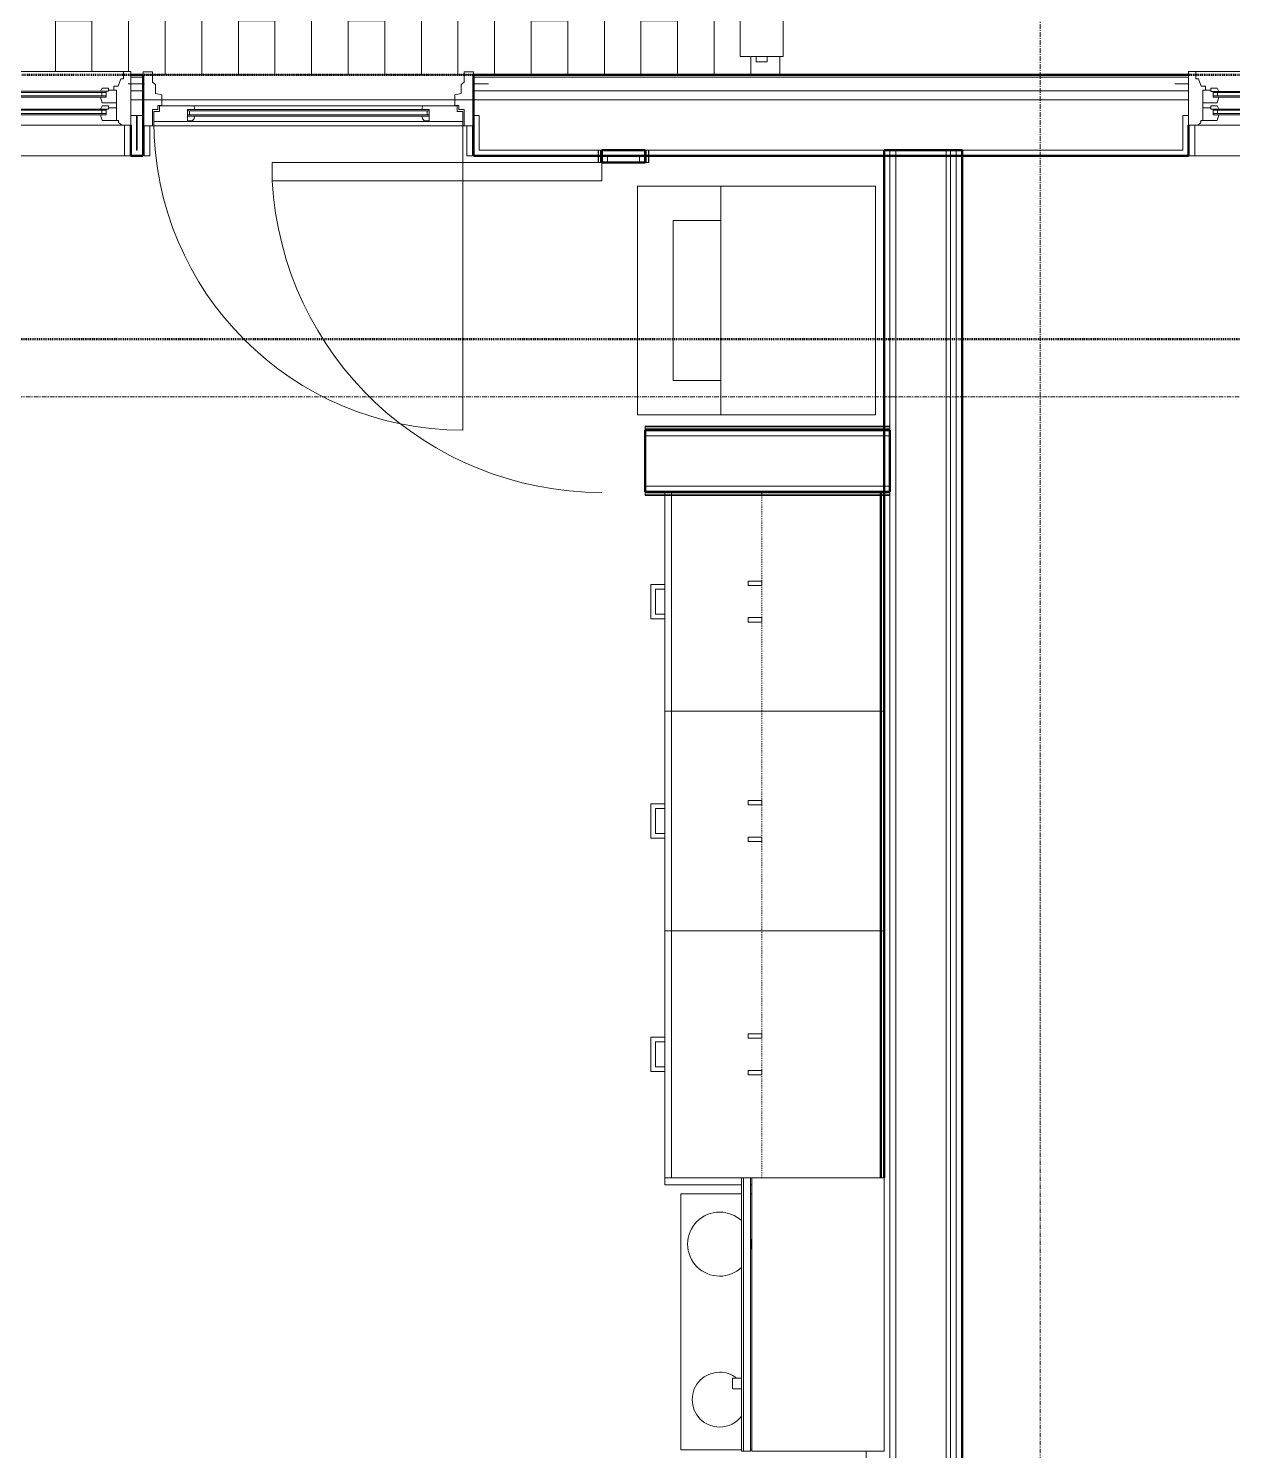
# Model space of a CAD drawing. Header units: inches. Extents: x -4218 to -1830, y 9767 to 12426.
# Drawn here: x -2610.9 to -2479.3, y 10701 to 10856.5 of the extents above; entities that cross this region are included whole.
import ezdxf

# ---------------------------------------------------------------- set-up
doc = ezdxf.new("R2010")
doc.units = ezdxf.units.IN
doc.header["$MEASUREMENT"] = 0
for name, pattern in [('Dash', [0.25, 0.125, -0.125]), ('Dash 1_16_', [0.125, 0.0625, -0.0625]), ('Grid Line 1_2_', [0.875, 0.5, -0.125, 0.125, -0.125])]:
    doc.linetypes.add(name, pattern=pattern)
for name, color, linetype, lineweight in [('0-1', 7, 'Continuous', 5), ('0-2', 253, 'Continuous', 9), ('A-DOOR-1', 7, 'Continuous', 9), ('A-DOOR-2', 50, 'Continuous', 20), ('A-DOOR-4', 31, 'Continuous', 9), ('A-DOOR-5', 31, 'Continuous', 20), ('A-DOOR-FRAM', 31, 'Continuous', 20), ('A-DOOR-FRAM-2', 31, 'Continuous', 9), ('A-DOOR-GLAZ', 31, 'Continuous', 9), ('A-FLOR-5', 192, 'Continuous', 9), ('A-FLOR-HRAL', 11, 'Continuous', 9), ('A-FLOR-PATT-1', 9, 'Continuous', 9), ('A-GLAZ-1', 151, 'Continuous', 9), ('A-GLAZ-2', 151, 'Continuous', 20), ('A-WALL', 113, 'Continuous', 13), ('A-WALL-1', 250, 'Continuous', 50), ('A-WALL-2', 10, 'Continuous', 13), ('A-WALL-3', 254, 'Continuous', 9), ('A-WALL-4', 253, 'Continuous', 9), ('A-WALL-5', 252, 'Continuous', 9), ('A-WALL-6', 7, 'Continuous', 9), ('A-WALL-8', 113, 'Continuous', 9), ('A-WALL-9', 113, 'Continuous', 50), ('C-PROP-LINE-1', 91, 'Dash 1_16_', 50), ('I-WALL-1', 250, 'Continuous', 50), ('I-WALL-2', 254, 'Continuous', 9), ('I-WALL-3', 253, 'Continuous', 9), ('I-WALL-4', 252, 'Continuous', 9), ('P-SANR-FIXT-1', 7, 'Continuous', 9), ('Q-CASE-1', 252, 'Continuous', 9), ('Q-CASE-2', 7, 'Continuous', 9), ('Q-CASE-3', 253, 'Continuous', 9), ('Q-CASE-4', 7, 'Dash', 9), ('Q-CASE-5', 254, 'Continuous', 9), ('Q-SPCQ-1', 7, 'Continuous', 9), ('S-GRID-1', 1, 'Grid Line 1_2_', 9)]:
    doc.layers.add(name, color=color, linetype=linetype, lineweight=lineweight)

# ---------------------------------------------------------------- blocks, each defined once
blk = doc.blocks.new('Range - 24_ x 30_-V164-BACKGROUND - 3RD FLOOR')
at = {"layer": 'Q-SPCQ-1'}
blk.add_line((29.13, 22), (30, 22), dxfattribs=at)
for centre, radius, start, end in [((6.5, 6), 3.5, 81.0228, 98.9772), ((6.5, 6), 3.5, 136.4272, 180), ((6.5, 6), 3.5, 360, 43.6191), ((23.5, 6), 3, 360, 53.8773), ((23.5, 6), 3, 143.9133, 180), ((6.5, 6), 3.5, 180, 0), ((23.5, 6), 3, 180, 360)]:
    blk.add_arc(centre, radius, start, end, dxfattribs=at)
blk = doc.blocks.new('Basic Wall _ INT - W4BØF - _5_8 GYP - 2X4 WOOD_BATT_ - 5_8 GYP_ - ___-3182866-BACKGROUND - 3RD FLOOR')
at = {"layer": 'A-WALL-3'}
for p, q in [((-2548.6, 10843.14), (-2548.66, 10843.14)), ((-2548.46, 10843.14), (-2548.6, 10843.14)), ((-2548.39, 10843.14), (-2548.45, 10843.14)), ((-2548.38, 10843.14), (-2548.37, 10843.14)), ((-2548.25, 10843.14), (-2548.27, 10843.14))]:
    blk.add_line(p, q, dxfattribs=at)
at = {"layer": 'A-WALL-4'}
for p, q in [((-2548.66, 10843.14), (-2548.54, 10843.14)), ((-2548.6, 10842.51), (-2548.6, 10843.14)), ((-2548.54, 10843.14), (-2548.39, 10843.14)), ((-2548.39, 10843.14), (-2548.38, 10843.14)), ((-2548.37, 10843.14), (-2548.35, 10843.14)), ((-2548.35, 10843.14), (-2548.33, 10843.14)), ((-2548.33, 10843.14), (-2548.31, 10843.14)), ((-2548.31, 10843.14), (-2548.29, 10843.14)), ((-2548.29, 10843.14), (-2548.25, 10843.14)), ((-2548.25, 10843.14), (-2548.25, 10842.51))]:
    blk.add_line(p, q, dxfattribs=at)
at = {"layer": 'A-WALL-5'}
for p, q in [((-2548.66, 10842.51), (-2548.66, 10843.14)), ((-2548.38, 10843.14), (-2548.38, 10842.51)), ((-2548.66, 10841.8), (-2548.6, 10841.8)), ((-2548.6, 10841.8), (-2548.6, 10842.5)), ((-2548.6, 10841.8), (-2548.46, 10841.8)), ((-2548.45, 10841.8), (-2548.39, 10841.8)), ((-2548.37, 10841.8), (-2548.38, 10841.8)), ((-2548.27, 10841.8), (-2548.25, 10841.8)), ((-2548.25, 10842.51), (-2548.25, 10841.8))]:
    blk.add_line(p, q, dxfattribs=at)
at = {"layer": 'A-WALL-6'}
for p, q in [((-2548.66, 10841.8), (-2548.66, 10842.51)), ((-2548.38, 10841.8), (-2548.66, 10841.8)), ((-2548.38, 10842.51), (-2548.38, 10841.8)), ((-2548.29, 10841.8), (-2548.37, 10841.8)), ((-2548.25, 10841.8), (-2548.29, 10841.8))]:
    blk.add_line(p, q, dxfattribs=at)
blk = doc.blocks.new('Basic Wall _ INT - W4BØF - _5_8 GYP - 2X4 WOOD_BATT_ - 5_8 GYP_ - ___-3182865-BACKGROUND - 3RD FLOOR')
at = {"layer": 'A-WALL-3'}
for p, q in [((-2543.48, 10843.14), (-2543.5, 10843.14)), ((-2543.38, 10843.14), (-2543.38, 10843.14)), ((-2543.3, 10843.14), (-2543.36, 10843.14)), ((-2543.15, 10843.14), (-2543.29, 10843.14)), ((-2543.09, 10843.14), (-2543.15, 10843.14))]:
    blk.add_line(p, q, dxfattribs=at)
at = {"layer": 'A-WALL-4'}
for p, q in [((-2543.5, 10843.14), (-2543.46, 10843.14)), ((-2543.5, 10843.14), (-2543.5, 10842.51)), ((-2543.46, 10843.14), (-2543.39, 10843.14)), ((-2543.39, 10843.14), (-2543.38, 10843.14)), ((-2543.38, 10843.14), (-2543.36, 10843.14)), ((-2543.36, 10843.14), (-2543.3, 10843.14)), ((-2543.3, 10843.14), (-2543.09, 10843.14)), ((-2543.15, 10842.51), (-2543.15, 10843.14)), ((-2543.38, 10841.8), (-2543.38, 10841.8))]:
    blk.add_line(p, q, dxfattribs=at)
at = {"layer": 'A-WALL-5'}
for p, q in [((-2543.38, 10842.51), (-2543.38, 10843.14)), ((-2543.09, 10842.51), (-2543.09, 10843.14)), ((-2543.5, 10842.51), (-2543.5, 10841.8)), ((-2543.5, 10841.8), (-2543.48, 10841.8)), ((-2543.36, 10841.8), (-2543.3, 10841.8)), ((-2543.29, 10841.8), (-2543.15, 10841.8)), ((-2543.15, 10841.8), (-2543.15, 10842.51)), ((-2543.15, 10841.8), (-2543.09, 10841.8))]:
    blk.add_line(p, q, dxfattribs=at)
at = {"layer": 'A-WALL-6'}
for p, q in [((-2543.46, 10841.8), (-2543.5, 10841.8)), ((-2543.38, 10841.8), (-2543.46, 10841.8)), ((-2543.38, 10841.8), (-2543.38, 10842.51)), ((-2543.09, 10841.8), (-2543.38, 10841.8)), ((-2543.09, 10841.8), (-2543.09, 10842.51))]:
    blk.add_line(p, q, dxfattribs=at)
blk = doc.blocks.new('Basic Wall _ INT - W6BØF - _5_8 GYP - 2X6 WOOD_BATT_ - 5_8 GYP_ - ___-3182922-BACKGROUND - 3RD FLOOR')
at = {"layer": 'A-WALL-3'}
for p, q in [((-2517.75, 10805.8), (-2517.37, 10805.8)), ((-2517.37, 10805.45), (-2517.75, 10805.45)), ((-2516.75, 10805.78), (-2516.75, 10805.8)), ((-2516.75, 10805.6), (-2516.75, 10805.66)), ((-2516.75, 10805.45), (-2516.75, 10805.6)), ((-2516.75, 10805.39), (-2516.75, 10805.45))]:
    blk.add_line(p, q, dxfattribs=at)
at = {"layer": 'A-WALL-4'}
for p, q in [((-2541.37, 10805.8), (-2517.75, 10805.8)), ((-2517.75, 10805.45), (-2541.37, 10805.45)), ((-2517.75, 10805.68), (-2517.37, 10805.68)), ((-2517.37, 10805.39), (-2517.75, 10805.39)), ((-2517.37, 10805.8), (-2516.75, 10805.8)), ((-2516.75, 10805.45), (-2517.37, 10805.45)), ((-2516.75, 10805.8), (-2516.75, 10805.76)), ((-2516.75, 10805.76), (-2516.75, 10805.74)), ((-2516.75, 10805.74), (-2516.75, 10805.7)), ((-2516.75, 10805.7), (-2516.75, 10805.68)), ((-2516.75, 10805.68), (-2516.75, 10805.39))]:
    blk.add_line(p, q, dxfattribs=at)
at = {"layer": 'A-WALL-5'}
for p, q in [((-2543.5, 10805.8), (-2543.5, 10805.78)), ((-2543.5, 10805.8), (-2541.37, 10805.8)), ((-2543.5, 10805.66), (-2543.5, 10805.6)), ((-2543.5, 10805.6), (-2543.5, 10805.45)), ((-2543.5, 10805.45), (-2543.5, 10805.39)), ((-2541.37, 10805.45), (-2543.5, 10805.45)), ((-2541.37, 10805.68), (-2517.75, 10805.68)), ((-2517.75, 10805.39), (-2541.37, 10805.39)), ((-2517.37, 10805.68), (-2516.75, 10805.68)), ((-2516.75, 10805.39), (-2517.37, 10805.39))]:
    blk.add_line(p, q, dxfattribs=at)
at = {"layer": 'A-WALL-6'}
for p, q in [((-2543.5, 10805.76), (-2543.5, 10805.8)), ((-2543.5, 10805.68), (-2543.5, 10805.76)), ((-2543.5, 10805.68), (-2541.37, 10805.68)), ((-2543.5, 10805.39), (-2543.5, 10805.68)), ((-2541.37, 10805.39), (-2543.5, 10805.39))]:
    blk.add_line(p, q, dxfattribs=at)
blk = doc.blocks.new('Basic Wall _ INT - W6BØF - _5_8 GYP - 2X6 WOOD_BATT_ - 5_8 GYP_ - ___-3182921-BACKGROUND - 3RD FLOOR')
at = {"layer": 'A-WALL-3'}
for p, q in [((-2516.75, 10812.9), (-2516.75, 10812.97)), ((-2516.75, 10812.76), (-2516.75, 10812.9)), ((-2516.75, 10812.69), (-2516.75, 10812.75)), ((-2516.75, 10812.55), (-2516.75, 10812.58))]:
    blk.add_line(p, q, dxfattribs=at)
at = {"layer": 'A-WALL-4'}
for p, q in [((-2516.75, 10812.9), (-2517.37, 10812.9)), ((-2517.37, 10812.55), (-2516.75, 10812.55)), ((-2516.75, 10812.97), (-2516.75, 10812.75)), ((-2516.75, 10812.75), (-2516.75, 10812.7)), ((-2516.75, 10812.7), (-2516.75, 10812.68)), ((-2516.75, 10812.68), (-2516.75, 10812.67)), ((-2516.75, 10812.67), (-2516.75, 10812.65)), ((-2516.75, 10812.65), (-2516.75, 10812.6)), ((-2516.75, 10812.6), (-2516.75, 10812.55))]:
    blk.add_line(p, q, dxfattribs=at)
at = {"layer": 'A-WALL-5'}
for p, q in [((-2543.5, 10812.97), (-2543.5, 10812.9)), ((-2543.5, 10812.9), (-2543.5, 10812.76)), ((-2517.37, 10812.9), (-2543.5, 10812.9)), ((-2543.5, 10812.75), (-2543.5, 10812.69)), ((-2543.5, 10812.58), (-2543.5, 10812.55)), ((-2543.5, 10812.55), (-2517.37, 10812.55)), ((-2516.75, 10812.97), (-2517.37, 10812.97)), ((-2516.75, 10812.68), (-2517.37, 10812.68))]:
    blk.add_line(p, q, dxfattribs=at)
at = {"layer": 'A-WALL-6'}
for p, q in [((-2543.5, 10812.68), (-2543.5, 10812.97)), ((-2517.37, 10812.97), (-2543.5, 10812.97)), ((-2517.37, 10812.68), (-2543.5, 10812.68)), ((-2543.5, 10812.6), (-2543.5, 10812.68)), ((-2543.5, 10812.55), (-2543.5, 10812.6))]:
    blk.add_line(p, q, dxfattribs=at)
blk = doc.blocks.new('SWING - SINGLE - FLUSH - 36_ x 80_ - OFFSET PIVOT DOOR AT MAGIC PAK AND WASHER_DRYER-3199414-BACKGROUND - 3RD FLOOR')
at = {"layer": 'A-DOOR-1'}
blk.add_arc((18, 2.37), 36.07, 93.1789, 180, dxfattribs=at)
at = {"layer": 'A-DOOR-2'}
for p, q in [((16, 2.37), (16, 38.39)), ((18, 38.39), (16, 38.39)), ((18, 2.37), (18, 38.39)), ((18, 2.37), (16, 2.37))]:
    blk.add_line(p, q, dxfattribs=at)
blk = doc.blocks.new('Stacked Washer and Dryer - 26_x25_ - Private-1352637-BACKGROUND - 3RD FLOOR')
at = {"layer": 'P-SANR-FIXT-1'}
for p, q in [((0, 12.5), (26, 12.5)), ((0, 12.5), (0, -12.5)), ((16.90625, 12.5), (16.90625, -12.5)), ((26, 12.5), (26, -12.5)), ((16.90625, 8.75), (22.09375, 8.75)), ((22.09375, 8.75), (22.09375, -8.75)), ((22.09375, -8.75), (16.90625, -8.75)), ((26, -12.5), (0, -12.5))]:
    blk.add_line(p, q, dxfattribs=at)
blk = doc.blocks.new('30quot_MicrowaveVent_11166 - 70cm miele oven-2322118-BACKGROUND - 3RD FLOOR')
at = {"layer": 'Q-CASE-2'}
for p, q in [((-14.2, -14.49), (-14.2, 0)), ((15.68, 0), (-14.2, 0)), ((15.68, 0), (15.68, -14.49)), ((15.68, -14.49), (-14.2, -14.49)), ((-14.2, -14.61), (15.68, -14.61)), ((-14.2, -15.39), (-14.2, -14.61)), ((-14.2, -15.6), (-14.2, -15.39)), ((-14.2, -15.39), (15.68, -15.39)), ((15.68, -14.61), (15.68, -15.39)), ((15.68, -15.39), (15.68, -15.6)), ((-14.2, -15.6), (15.68, -15.6)), ((7.69, -16.55), (7.69, -15.63)), ((7.69, -16.6), (8.88, -16.6)), ((8.88, -15.63), (8.88, -16.55))]:
    blk.add_line(p, q, dxfattribs=at)
blk = doc.blocks.new('Base Cabinet 3 Drawer 230 - Base Cabinet 3 Drawer 230 27_-V127-BACKGROUND - 3RD FLOOR')
at = {"layer": 'Q-CASE-1'}
for p, q in [((-12.76, -23.25), (-12.76, -0.38)), ((14.24, -14.49), (14.24, -14.61)), ((14.24, -15.6), (14.24, -23.25)), ((-12.76, -23.25), (-12.76, -24)), ((14.24, -23.25), (-12.76, -23.25)), ((14.24, -24), (14.24, -23.25)), ((-12.76, -24), (14.24, -24)), ((-1.14, -24), (-0.64, -24)), ((2.61, -24), (2.11, -24))]:
    blk.add_line(p, q, dxfattribs=at)
at = {"layer": 'Q-CASE-2'}
for p, q in [((-1.14, -24), (-1.14, -25.5)), ((-0.64, -25), (-0.64, -24)), ((2.11, -24), (2.11, -25)), ((2.61, -25.5), (2.61, -24)), ((-1.14, -25.5), (2.61, -25.5)), ((2.11, -25), (-0.64, -25))]:
    blk.add_line(p, q, dxfattribs=at)
at = {"layer": 'Q-CASE-3'}
for p, q in [((-12.76, -0.38), (-12.76, 0)), ((-1.14, -24), (-0.64, -24)), ((2.61, -24), (2.11, -24))]:
    blk.add_line(p, q, dxfattribs=at)
at = {"layer": 'Q-CASE-5'}
for p, q in [((-12.76, 0), (14.24, 0)), ((-1.14, -24), (-0.64, -24)), ((2.61, -24), (2.11, -24))]:
    blk.add_line(p, q, dxfattribs=at)
blk = doc.blocks.new('Base Cabinet 3 Drawer 230 - Base Cabinet 3 Drawer 230 24_-V128-BACKGROUND - 3RD FLOOR')
at = {"layer": 'Q-CASE-1'}
for p, q in [((-11.26, -23.25), (-11.26, -0.38)), ((12.74, -0.38), (12.74, -23.25)), ((-11.26, -23.25), (-11.26, -24)), ((12.74, -23.25), (-11.26, -23.25)), ((12.74, -24), (12.74, -23.25)), ((-11.26, -24), (12.74, -24)), ((-1.14, -24), (-0.64, -24)), ((2.61, -24), (2.11, -24))]:
    blk.add_line(p, q, dxfattribs=at)
at = {"layer": 'Q-CASE-2'}
for p, q in [((-1.14, -24), (-1.14, -25.5)), ((-0.64, -25), (-0.64, -24)), ((2.11, -24), (2.11, -25)), ((2.61, -25.5), (2.61, -24)), ((-1.14, -25.5), (2.61, -25.5)), ((2.11, -25), (-0.64, -25))]:
    blk.add_line(p, q, dxfattribs=at)
at = {"layer": 'Q-CASE-3'}
for p, q in [((-11.26, -0.38), (-11.26, 0)), ((12.74, 0), (12.74, -0.38)), ((-1.14, -24), (-0.64, -24)), ((2.61, -24), (2.11, -24))]:
    blk.add_line(p, q, dxfattribs=at)
at = {"layer": 'Q-CASE-5'}
for p, q in [((-11.26, 0), (12.74, 0)), ((-1.14, -24), (-0.64, -24)), ((2.61, -24), (2.11, -24))]:
    blk.add_line(p, q, dxfattribs=at)
blk = doc.blocks.new('Base Cabinet 3 Drawer 230 - Base Cabinet 3 Drawer 230 24_-V133-BACKGROUND - 3RD FLOOR')
at = {"layer": 'Q-CASE-1'}
for p, q in [((-11.26, 24), (12.74, 24)), ((-11.26, 23.25), (-11.26, 24)), ((-0.64, 24), (-1.14, 24)), ((2.11, 24), (2.61, 24)), ((12.74, 23.25), (-11.26, 23.25)), ((-11.26, 23.25), (-11.26, 0.38))]:
    blk.add_line(p, q, dxfattribs=at)
at = {"layer": 'Q-CASE-2'}
for p, q in [((2.61, 25.5), (-1.14, 25.5)), ((-1.14, 25.5), (-1.14, 24)), ((-0.64, 24), (-0.64, 25)), ((-0.64, 25), (2.11, 25)), ((2.11, 25), (2.11, 24)), ((2.61, 24), (2.61, 25.5))]:
    blk.add_line(p, q, dxfattribs=at)
at = {"layer": 'Q-CASE-3'}
for p, q in [((-0.64, 24), (-1.14, 24)), ((2.11, 24), (2.61, 24)), ((12.74, 24), (12.74, 23.25)), ((12.74, 0.38), (12.74, 23.25)), ((-11.26, 0.38), (-11.26, 0))]:
    blk.add_line(p, q, dxfattribs=at)
at = {"layer": 'Q-CASE-5'}
for p, q in [((-0.64, 24), (-1.14, 24)), ((2.11, 24), (2.61, 24)), ((12.74, 0), (12.74, 0.38)), ((-11.26, 0), (12.74, 0))]:
    blk.add_line(p, q, dxfattribs=at)
blk = doc.blocks.new('300 Series Wall Hung Cabinet_302 - 27_ X 24_-2766376-BACKGROUND - 3RD FLOOR')
at = {"layer": 'Q-CASE-2'}
for p, q in [((-1.76, 14.69), (-2.25, 14.69)), ((-2.25, 14.69), (-2.25, 13.19)), ((-1.76, 13.19), (-1.76, 14.69)), ((2.24, 14.69), (1.75, 14.69)), ((1.75, 14.69), (1.75, 13.19)), ((2.24, 13.19), (2.24, 14.69)), ((-1.76, 13.19), (-2.25, 13.19)), ((2.24, 13.19), (1.75, 13.19))]:
    blk.add_line(p, q, dxfattribs=at)
at = {"layer": 'Q-CASE-4'}
for p, q in [((-13.5, 0.19), (-13.5, 13.19)), ((-13.5, 13.19), (13.5, 13.19)), ((13.5, 13.19), (13.5, 0.19)), ((13.5, 0.19), (-13.5, 0.19))]:
    blk.add_line(p, q, dxfattribs=at)
blk = doc.blocks.new('300 Series Wall Hung Cabinet_302 - 24_ X 24_-2588623-BACKGROUND - 3RD FLOOR')
at = {"layer": 'Q-CASE-2'}
for p, q in [((-2.25, -13.19), (-1.76, -13.19)), ((-2.25, -13.19), (-2.25, -14.69)), ((-1.76, -14.69), (-1.76, -13.19)), ((1.75, -13.19), (2.24, -13.19)), ((1.75, -13.19), (1.75, -14.69)), ((2.24, -14.69), (2.24, -13.19)), ((-2.25, -14.69), (-1.76, -14.69)), ((1.75, -14.69), (2.24, -14.69))]:
    blk.add_line(p, q, dxfattribs=at)
at = {"layer": 'Q-CASE-4'}
for p, q in [((12, -0.19), (-12, -0.19)), ((-12, -0.19), (-12, -13.19)), ((12, -13.19), (12, -0.19)), ((-12, -13.19), (12, -13.19))]:
    blk.add_line(p, q, dxfattribs=at)
blk = doc.blocks.new('300 Series Wall Hung Cabinet_302 - 24_ X 24_-2590484-BACKGROUND - 3RD FLOOR')
at = {"layer": 'Q-CASE-2'}
for p, q in [((-1.76, 14.69), (-2.25, 14.69)), ((-2.25, 14.69), (-2.25, 13.19)), ((-1.76, 13.19), (-1.76, 14.69)), ((2.24, 14.69), (1.75, 14.69)), ((1.75, 14.69), (1.75, 13.19)), ((2.24, 13.19), (2.24, 14.69)), ((-1.76, 13.19), (-2.25, 13.19)), ((2.24, 13.19), (1.75, 13.19))]:
    blk.add_line(p, q, dxfattribs=at)
at = {"layer": 'Q-CASE-4'}
for p, q in [((-12, 0.19), (-12, 13.19)), ((-12, 13.19), (12, 13.19)), ((12, 13.19), (12, 0.19)), ((12, 0.19), (-12, 0.19))]:
    blk.add_line(p, q, dxfattribs=at)
blk = doc.blocks.new('CTR - 1st Phase - Unit Layouts_rvt-1-BACKGROUND - 3RD FLOOR')
at = {"layer": 'A-WALL-1'}
for p, q in [((-2548.25, 10843.14), (-2548.25, 10841.8)), ((-2547.63, 10843.14), (-2548.25, 10843.14)), ((-2544.13, 10843.14), (-2547.63, 10843.14)), ((-2543.5, 10843.14), (-2544.13, 10843.14)), ((-2543.5, 10841.8), (-2543.5, 10843.14)), ((-2548.25, 10841.8), (-2543.5, 10841.8)), ((-2516.75, 10812.55), (-2543.5, 10812.55)), ((-2543.5, 10812.55), (-2543.5, 10805.8)), ((-2516.75, 10805.8), (-2516.75, 10812.55)), ((-2543.5, 10805.8), (-2516.75, 10805.8)), ((-2517.37, 10805.8), (-2517.75, 10805.8)), ((-2517.75, 10805.8), (-2517.75, 10730.8)), ((-2517.37, 10730.8), (-2517.37, 10805.8))]:
    blk.add_line(p, q, dxfattribs=at)
at = {"layer": 'A-WALL-2'}
for p, q in [((-2547.63, 10841.8), (-2547.63, 10842.51)), ((-2544.13, 10842.51), (-2547.63, 10842.51)), ((-2544.13, 10841.8), (-2544.13, 10842.51)), ((-2516.75, 10811.93), (-2543.5, 10811.93)), ((-2516.75, 10806.43), (-2543.5, 10806.43))]:
    blk.add_line(p, q, dxfattribs=at)
at = {"layer": 'A-WALL-3'}
for p, q in [((-2548.25, 10843.14), (-2548.25, 10842.51)), ((-2548.25, 10843.14), (-2543.5, 10843.14)), ((-2543.5, 10842.51), (-2543.5, 10843.14)), ((-2516.75, 10812.55), (-2517.37, 10812.55)), ((-2516.75, 10812.55), (-2516.75, 10805.8)), ((-2541.37, 10805.8), (-2517.75, 10805.8)), ((-2517.75, 10805.8), (-2517.37, 10805.8)), ((-2517.37, 10805.8), (-2516.75, 10805.8))]:
    blk.add_line(p, q, dxfattribs=at)
at = {"layer": 'A-WALL-4'}
for p, q in [((-2548.25, 10842.51), (-2548.25, 10841.8)), ((-2543.5, 10841.8), (-2543.5, 10842.51)), ((-2517.37, 10812.55), (-2543.5, 10812.55)), ((-2543.5, 10805.8), (-2541.37, 10805.8)), ((-2517.75, 10805.8), (-2517.37, 10805.8)), ((-2517.37, 10730.8), (-2517.37, 10805.8))]:
    blk.add_line(p, q, dxfattribs=at)
at = {"layer": 'A-WALL-5'}
for p, q in [((-2543.5, 10841.8), (-2548.25, 10841.8)), ((-2543.5, 10805.8), (-2543.5, 10812.55)), ((-2517.75, 10805.8), (-2517.75, 10730.8))]:
    blk.add_line(p, q, dxfattribs=at)
at = {"layer": 'A-WALL-8'}
for p, q in [((-2541.37, 10805.8), (-2517.75, 10805.8)), ((-2541.37, 10730.05), (-2541.37, 10805.8)), ((-2517.75, 10805.8), (-2541.37, 10805.8)), ((-2541.37, 10730.05), (-2541.37, 10805.8)), ((-2517.75, 10805.8), (-2517.37, 10805.8)), ((-2517.37, 10805.8), (-2517.75, 10805.8)), ((-2517.37, 10805.8), (-2517.37, 10730.8)), ((-2517.37, 10805.8), (-2517.37, 10730.8)), ((-2532.97, 10730.05), (-2541.37, 10730.05)), ((-2532.97, 10730.05), (-2541.37, 10730.05)), ((-2531.86, 10730.05), (-2531.98, 10730.05)), ((-2531.86, 10730.05), (-2531.98, 10730.05)), ((-2539.62, 10729.05), (-2539.62, 10701.05)), ((-2532.97, 10729.05), (-2539.62, 10729.05)), ((-2539.62, 10729.05), (-2539.62, 10701.05)), ((-2532.97, 10729.05), (-2539.62, 10729.05)), ((-2531.86, 10729.05), (-2531.98, 10729.05)), ((-2531.86, 10729.05), (-2531.98, 10729.05)), ((-2539.62, 10701.05), (-2532.97, 10701.05)), ((-2539.62, 10701.05), (-2532.97, 10701.05)), ((-2531.98, 10701.05), (-2531.86, 10701.05)), ((-2531.98, 10701.05), (-2531.86, 10701.05))]:
    blk.add_line(p, q, dxfattribs=at)
at = {"layer": '0-2'}
for name in ['Basic Wall _ INT - W4BØF - _5_8 GYP - 2X4 WOOD_BATT_ - 5_8 GYP_ - ___-3182866-BACKGROUND - 3RD FLOOR', 'Basic Wall _ INT - W4BØF - _5_8 GYP - 2X4 WOOD_BATT_ - 5_8 GYP_ - ___-3182865-BACKGROUND - 3RD FLOOR', 'Basic Wall _ INT - W6BØF - _5_8 GYP - 2X6 WOOD_BATT_ - 5_8 GYP_ - ___-3182921-BACKGROUND - 3RD FLOOR', 'Basic Wall _ INT - W6BØF - _5_8 GYP - 2X6 WOOD_BATT_ - 5_8 GYP_ - ___-3182922-BACKGROUND - 3RD FLOOR']:
    blk.add_blockref(name, (0, 0), dxfattribs=at)
for name, p, rotation in [('SWING - SINGLE - FLUSH - 36_ x 80_ - OFFSET PIVOT DOOR AT MAGIC PAK AND WASHER_DRYER-3199414-BACKGROUND - 3RD FLOOR', (-2545.88, 10823.8), 89.9999999998547), ('Stacked Washer and Dryer - 26_x25_ - Private-1352637-BACKGROUND - 3RD FLOOR', (-2518.34, 10826.7), 180), ('Base Cabinet 3 Drawer 230 - Base Cabinet 3 Drawer 230 24_-V133-BACKGROUND - 3RD FLOOR', (-2517.37, 10793.06), 90.0000000000099), ('300 Series Wall Hung Cabinet_302 - 24_ X 24_-2590484-BACKGROUND - 3RD FLOOR', (-2517.56, 10793.8), 89.99999999996454), ('Base Cabinet 3 Drawer 230 - Base Cabinet 3 Drawer 230 24_-V128-BACKGROUND - 3RD FLOOR', (-2517.37, 10770.54), 269.9999999999203), ('300 Series Wall Hung Cabinet_302 - 24_ X 24_-2588623-BACKGROUND - 3RD FLOOR', (-2517.56, 10769.8), 269.9999999999645), ('Base Cabinet 3 Drawer 230 - Base Cabinet 3 Drawer 230 27_-V127-BACKGROUND - 3RD FLOOR', (-2517.37, 10745.04), 269.9999999999203), ('300 Series Wall Hung Cabinet_302 - 27_ X 24_-2766376-BACKGROUND - 3RD FLOOR', (-2517.56, 10744.3), 89.99999999996454), ('30quot_MicrowaveVent_11166 - 70cm miele oven-2322118-BACKGROUND - 3RD FLOOR', (-2517.37, 10716.6), 269.9999999999657), ('Range - 24_ x 30_-V164-BACKGROUND - 3RD FLOOR', (-2541.37, 10730.05), 269.9999999998397)]:
    blk.add_blockref(name, p, dxfattribs=dict(at, rotation=rotation))
blk = doc.blocks.new('CTR - 1st Phase - Common Walls_rvt-1-BACKGROUND - 3RD FLOOR')
at = {"layer": 'A-WALL-2'}
for p, q in [((-2516.75, 10843.14), (-2516.75, 10458.16)), ((-2516.12, 10843.14), (-2516.12, 10458.16)), ((-2510.62, 10843.14), (-2510.62, 10458.16)), ((-2510.12, 10843.14), (-2510.12, 10458.16)), ((-2509.5, 10843.14), (-2509.5, 10458.16))]:
    blk.add_line(p, q, dxfattribs=at)
at = {"layer": 'I-WALL-1'}
for p, q in [((-2508.87, 10843.14), (-2517.37, 10843.14)), ((-2517.37, 10843.14), (-2517.37, 10730.8)), ((-2508.87, 10632.74), (-2508.87, 10843.14))]:
    blk.add_line(p, q, dxfattribs=at)
at = {"layer": 'I-WALL-2'}
for p, q in [((-2517.37, 10843.14), (-2508.87, 10843.14)), ((-2517.37, 10805.66), (-2517.37, 10805.6)), ((-2517.37, 10805.6), (-2517.37, 10805.51)), ((-2517.37, 10805.51), (-2517.37, 10805.39)), ((-2517.37, 10805.39), (-2517.37, 10730.8))]:
    blk.add_line(p, q, dxfattribs=at)
at = {"layer": 'I-WALL-3'}
for p, q in [((-2517.37, 10843.14), (-2517.37, 10842.51)), ((-2508.87, 10842.51), (-2508.87, 10843.14)), ((-2517.37, 10812.97), (-2517.37, 10812.85)), ((-2517.37, 10812.85), (-2517.37, 10812.76)), ((-2517.37, 10812.75), (-2517.37, 10812.7)), ((-2517.37, 10812.55), (-2517.37, 10805.8))]:
    blk.add_line(p, q, dxfattribs=at)
at = {"layer": 'I-WALL-4'}
for p, q in [((-2517.37, 10842.51), (-2517.37, 10812.97)), ((-2508.87, 10673.74), (-2508.87, 10842.51))]:
    blk.add_line(p, q, dxfattribs=at)
blk = doc.blocks.new('Door-Inswing-Andersen-400_Series-Single - 3_ 0-1_8_ x 6_ 7-1_2_ - 3rd floor-V181-BACKGROUND - 3RD FLOOR')
at = {"layer": 'A-DOOR-4'}
blk.add_line((16.87, -0.66), (16.87, -34.41), dxfattribs=at)
blk.add_arc((16.87, -0.66), 33.75, 180, 270, dxfattribs=at)
at = {"layer": 'A-DOOR-5'}
for p, q in [((-16.26, 0.42), (-16.87, 0.41)), ((-16.87, 0.41), (-16.87, -0.66)), ((-16.26, 1.06), (-16.26, 0.42)), ((-16.26, 1.06), (-12.44, 1.06)), ((-13.19, 0.66), (-12.44, 0.66)), ((-13.19, -0.66), (-13.19, 0.66)), ((-12.44, 0.75), (-12.47, 1.06)), ((12.44, 1.06), (-12.44, 1.06)), ((-12.44, 0.66), (-12.44, 0.75)), ((16.26, 1.06), (12.44, 1.06)), ((12.44, 0.75), (12.47, 1.06)), ((12.44, 0.66), (12.44, 0.75)), ((13.19, 0.66), (12.44, 0.66)), ((13.19, -0.66), (13.19, 0.66)), ((16.26, 1.06), (16.26, 0.42)), ((16.26, 0.42), (16.87, 0.41)), ((16.87, 0.41), (16.87, -0.66)), ((-16.87, -0.66), (-12.44, -0.66)), ((-12.44, -0.09), (-13.19, -0.09)), ((-13.19, -0.59), (-12.67, -0.59)), ((-13.19, -0.66), (-13.19, -0.59)), ((-12.67, -0.59), (-12.47, -0.34)), ((-12.47, -0.34), (-12.44, -0.16)), ((-12.44, -0.16), (-12.44, -0.09)), ((12.44, -0.66), (-12.44, -0.66)), ((12.44, -0.09), (13.19, -0.09)), ((12.44, -0.16), (12.44, -0.09)), ((12.47, -0.34), (12.44, -0.16)), ((16.87, -0.66), (12.44, -0.66)), ((12.67, -0.59), (12.47, -0.34)), ((13.19, -0.59), (12.67, -0.59)), ((13.19, -0.66), (13.19, -0.59))]:
    blk.add_line(p, q, dxfattribs=at)
at = {"layer": 'A-DOOR-FRAM'}
for p, q in [((-18.06, 4.75), (-18.06, -1.13)), ((-18.06, 4.75), (-17.03, 4.75)), ((-17.03, 3.63), (-17.03, 4.75)), ((17.03, 3.63), (17.03, 4.75)), ((18.06, 4.75), (17.03, 4.75)), ((18.06, 4.75), (18.06, -1.13)), ((-19.69, 3.44), (-18.06, 3.44)), ((-18.06, 4.44), (-18.06, -1.13)), ((-16.69, 3.39), (-17.03, 3.63)), ((-16.69, 2.39), (-16.69, 3.39)), ((16.69, 3.39), (17.03, 3.63)), ((16.69, 2.39), (16.69, 3.39)), ((18.06, -1.13), (18.06, 4.44)), ((19.69, 3.44), (18.06, 3.44)), ((-16, 2.23), (-16.69, 2.39)), ((-16, 1.09), (-16, 2.23)), ((16, 2.23), (16.69, 2.39)), ((16, 1.09), (16, 2.23)), ((-17.03, 0.66), (-16.45, 0.66)), ((-17.03, -1.13), (-17.03, 0.66)), ((-16.45, 0.66), (-16.45, 1.09)), ((-16.45, 1.09), (-16, 1.09)), ((16.45, 1.09), (16, 1.09)), ((16.45, 0.66), (16.45, 1.09)), ((17.03, 0.66), (16.45, 0.66)), ((17.03, -1.13), (17.03, 0.66)), ((-18.06, -1.13), (-17.94, -1.13)), ((-17.69, -1.13), (-18.06, -1.13)), ((-18.06, -1.13), (-17.03, -1.13)), ((-17.31, -1.13), (17.31, -1.13)), ((18.06, -1.13), (17.03, -1.13)), ((17.94, -1.13), (18.06, -1.13))]:
    blk.add_line(p, q, dxfattribs=at)
at = {"layer": 'A-DOOR-FRAM-2'}
for p, q in [((-17.31, -1.13), (-17.94, -1.13)), ((-17.94, -1.13), (-17.94, -4.44)), ((-17.31, -4.44), (-17.31, -1.13)), ((17.94, -1.13), (17.31, -1.13)), ((17.31, -1.13), (17.31, -4.44)), ((17.94, -4.44), (17.94, -1.13)), ((-17.94, -4.44), (-17.31, -4.44)), ((17.31, -4.44), (17.94, -4.44))]:
    blk.add_line(p, q, dxfattribs=at)
at = {"layer": 'A-DOOR-GLAZ'}
for p, q in [((-12.44, 0.5), (-13.19, 0.5)), ((-13.19, 0.06), (-12.44, 0.06)), ((-12.98, 0.5), (-12.98, 0.06)), ((12.44, 0.66), (-12.44, 0.66)), ((12.44, 0.5), (-12.44, 0.5)), ((12.44, 0.06), (-12.44, 0.06)), ((12.44, 0.5), (13.19, 0.5)), ((13.19, 0.06), (12.44, 0.06)), ((12.98, 0.5), (12.98, 0.06)), ((12.44, -0.09), (-12.44, -0.09))]:
    blk.add_line(p, q, dxfattribs=at)
blk = doc.blocks.new('Window-Double_Hung-Andersen-400_Series-Tilt_Wash - DOUBLE HUNG - COTTAGE - 3RD FLOOR-2888547-BACKGROUND - 3RD FLOOR')
at = {"layer": 'A-GLAZ-1'}
for p, q in [((-19.01, 2.44), (-19.01, 3.94)), ((-19.01, 3.94), (-18.95, 3.94)), ((-18.95, 4.44), (18.95, 4.44)), ((-18.95, 1.06), (-18.95, 4.44)), ((-18.32, 1.06), (-18.32, 4.44)), ((18.32, 1.06), (18.32, 4.44)), ((18.95, 4.44), (18.95, 1.06)), ((18.95, 3.94), (19.01, 3.94)), ((19.01, 3.94), (19.01, 2.44)), ((-18.95, 2.44), (-19.01, 2.44)), ((19.01, 2.44), (18.95, 2.44)), ((18.95, 1.06), (-18.95, 1.06)), ((-16.29, -0.19), (-15.7, -0.19)), ((-16.29, -0.56), (-15.7, -0.56)), ((-15.82, -0.56), (-15.82, -0.19)), ((-15.7, -0.06), (15.7, -0.06)), ((-15.7, -0.19), (15.7, -0.19)), ((-15.7, -0.56), (15.7, -0.56)), ((-15.7, -0.69), (15.7, -0.69)), ((16.29, -0.19), (15.7, -0.19)), ((16.29, -0.56), (15.7, -0.56)), ((15.82, -0.56), (15.82, -0.19)), ((-16.29, -2.13), (-15.7, -2.13)), ((-16.29, -2.5), (-15.7, -2.5)), ((-15.82, -2.5), (-15.82, -2.13)), ((-15.7, -2), (15.7, -2)), ((-15.7, -2.13), (15.7, -2.13)), ((-15.7, -2.5), (15.7, -2.5)), ((-15.7, -2.63), (15.7, -2.63)), ((16.29, -2.13), (15.7, -2.13)), ((16.29, -2.5), (15.7, -2.5)), ((15.82, -2.5), (15.82, -2.13))]:
    blk.add_line(p, q, dxfattribs=at)
at = {"layer": 'A-GLAZ-2'}
for p, q in [((-19.01, 1.06), (19.01, 1.06)), ((-19.01, -4.81), (-19.01, 1.06)), ((-17.67, 0.78), (-18, 1.06)), ((-17.67, 0.78), (-17.67, 0.56)), ((-17.67, 0.56), (-15.86, 0.56)), ((-17.42, -2.75), (-17.42, 0.56)), ((-15.86, 0.56), (-15.7, -0.06)), ((15.86, 0.56), (15.7, -0.06)), ((17.67, 0.56), (15.86, 0.56)), ((17.42, -2.75), (17.42, 0.56)), ((17.67, 0.78), (18, 1.06)), ((17.67, 0.78), (17.67, 0.56)), ((19.01, 1.06), (19.01, -4.81)), ((-17.42, -0.81), (-16.57, -0.81)), ((-17.42, -1.38), (-15.86, -1.38)), ((-16.57, -0.69), (-16.57, -1.03)), ((-15.7, -0.69), (-16.57, -0.69)), ((-15.86, -1.03), (-16.57, -1.03)), ((-16.29, -0.69), (-16.29, -0.06)), ((-15.7, -0.06), (-16.29, -0.06)), ((-15.86, -1.03), (-15.7, -0.69)), ((-15.86, -1.38), (-15.7, -2)), ((15.7, -0.06), (16.29, -0.06)), ((15.86, -1.03), (15.7, -0.69)), ((15.7, -0.69), (16.57, -0.69)), ((15.86, -1.38), (15.7, -2)), ((15.86, -1.03), (16.57, -1.03)), ((17.42, -1.38), (15.86, -1.38)), ((16.29, -0.69), (16.29, -0.06)), ((16.57, -0.69), (16.57, -1.03)), ((17.42, -0.81), (16.57, -0.81)), ((-17.42, -2.75), (-16.57, -2.75)), ((-17.14, -3.19), (-17.14, -2.75)), ((-16.57, -2.63), (-16.57, -2.97)), ((-15.7, -2.63), (-16.57, -2.63)), ((-15.86, -2.97), (-16.57, -2.97)), ((-16.29, -2.63), (-16.29, -2)), ((-15.7, -2), (-16.29, -2)), ((-15.86, -2.97), (-15.7, -2.63)), ((15.7, -2), (16.29, -2)), ((15.86, -2.97), (15.7, -2.63)), ((15.7, -2.63), (16.57, -2.63)), ((15.86, -2.97), (16.57, -2.97)), ((16.29, -2.63), (16.29, -2)), ((16.57, -2.63), (16.57, -2.97)), ((17.42, -2.75), (16.57, -2.75)), ((17.14, -3.19), (17.14, -2.75)), ((-19.01, -3.44), (-20.51, -3.44)), ((-18.2, -4), (-17.92, -4)), ((-18.2, -4.81), (-18.2, -4)), ((-17.92, -4), (-17.61, -3.19)), ((-17.61, -3.19), (-17.14, -3.19)), ((17.61, -3.19), (17.14, -3.19)), ((17.92, -4), (17.61, -3.19)), ((18.2, -4), (17.92, -4)), ((18.2, -4.81), (18.2, -4)), ((19.01, -3.44), (20.51, -3.44)), ((19.01, -4.81), (-19.01, -4.81))]:
    blk.add_line(p, q, dxfattribs=at)
blk = doc.blocks.new('Window-Double_Hung-Andersen-400_Series-Tilt_Wash - DOUBLE HUNG - COTTAGE - 3RD FLOOR-2888224-BACKGROUND - 3RD FLOOR')
at = {"layer": 'A-GLAZ-1'}
for p, q in [((-16.29, 2.5), (-15.7, 2.5)), ((-16.29, 2.12), (-15.7, 2.12)), ((-15.82, 2.5), (-15.82, 2.12)), ((-15.7, 2.62), (15.7, 2.62)), ((-15.7, 2.5), (15.7, 2.5)), ((-15.7, 2.12), (15.7, 2.12)), ((-15.7, 2), (15.7, 2)), ((16.29, 2.5), (15.7, 2.5)), ((16.29, 2.12), (15.7, 2.12)), ((15.82, 2.5), (15.82, 2.12)), ((-16.29, 0.56), (-15.7, 0.56)), ((-16.29, 0.19), (-15.7, 0.19)), ((-15.82, 0.56), (-15.82, 0.19)), ((-15.7, 0.69), (15.7, 0.69)), ((-15.7, 0.56), (15.7, 0.56)), ((-15.7, 0.19), (15.7, 0.19)), ((-15.7, 0.06), (15.7, 0.06)), ((16.29, 0.56), (15.7, 0.56)), ((16.29, 0.19), (15.7, 0.19)), ((15.82, 0.56), (15.82, 0.19)), ((18.95, -1.06), (-18.95, -1.06)), ((-18.95, -1.06), (-18.95, -4.44)), ((-18.32, -1.06), (-18.32, -4.44)), ((18.32, -1.06), (18.32, -4.44)), ((18.95, -4.44), (18.95, -1.06)), ((-19.01, -3.94), (-19.01, -2.44)), ((-19.01, -2.44), (-18.95, -2.44)), ((18.95, -2.44), (19.01, -2.44)), ((19.01, -2.44), (19.01, -3.94)), ((-18.95, -3.94), (-19.01, -3.94)), ((-18.95, -4.44), (18.95, -4.44)), ((19.01, -3.94), (18.95, -3.94))]:
    blk.add_line(p, q, dxfattribs=at)
at = {"layer": 'A-GLAZ-2'}
for p, q in [((19.01, 4.81), (-19.01, 4.81)), ((-19.01, 4.81), (-19.01, -1.06)), ((-18.2, 4.81), (-18.2, 4)), ((18.2, 4.81), (18.2, 4)), ((19.01, -1.06), (19.01, 4.81)), ((-19.01, 3.44), (-20.51, 3.44)), ((-18.2, 4), (-17.92, 4)), ((-17.92, 4), (-17.61, 3.19)), ((-17.61, 3.19), (-17.14, 3.19)), ((-17.14, 3.19), (-17.14, 2.75)), ((17.14, 3.19), (17.14, 2.75)), ((17.61, 3.19), (17.14, 3.19)), ((17.92, 4), (17.61, 3.19)), ((18.2, 4), (17.92, 4)), ((19.01, 3.44), (20.51, 3.44)), ((-17.42, 2.75), (-16.57, 2.75)), ((-17.42, 2.75), (-17.42, -0.56)), ((-15.86, 2.97), (-16.57, 2.97)), ((-16.57, 2.62), (-16.57, 2.97)), ((-15.7, 2.62), (-16.57, 2.62)), ((-16.29, 2.62), (-16.29, 2)), ((-15.7, 2), (-16.29, 2)), ((-15.86, 2.97), (-15.7, 2.62)), ((-15.86, 1.37), (-15.7, 2)), ((15.86, 2.97), (15.7, 2.62)), ((15.7, 2.62), (16.57, 2.62)), ((15.7, 2), (16.29, 2)), ((15.86, 1.37), (15.7, 2)), ((15.86, 2.97), (16.57, 2.97)), ((16.29, 2.62), (16.29, 2)), ((16.57, 2.62), (16.57, 2.97)), ((17.42, 2.75), (16.57, 2.75)), ((17.42, 2.75), (17.42, -0.56)), ((-17.42, 1.37), (-15.86, 1.37)), ((-17.42, 0.81), (-16.57, 0.81)), ((-15.86, 1.03), (-16.57, 1.03)), ((-16.57, 0.69), (-16.57, 1.03)), ((-15.7, 0.69), (-16.57, 0.69)), ((-16.29, 0.69), (-16.29, 0.06)), ((-15.7, 0.06), (-16.29, 0.06)), ((-15.86, 1.03), (-15.7, 0.69)), ((-15.86, -0.56), (-15.7, 0.06)), ((15.86, 1.03), (15.7, 0.69)), ((15.7, 0.69), (16.57, 0.69)), ((15.7, 0.06), (16.29, 0.06)), ((15.86, -0.56), (15.7, 0.06)), ((17.42, 1.37), (15.86, 1.37)), ((15.86, 1.03), (16.57, 1.03)), ((16.29, 0.69), (16.29, 0.06)), ((16.57, 0.69), (16.57, 1.03)), ((17.42, 0.81), (16.57, 0.81)), ((-19.01, -1.06), (19.01, -1.06)), ((-17.67, -0.78), (-18, -1.06)), ((-17.67, -0.78), (-17.67, -0.56)), ((-17.67, -0.56), (-15.86, -0.56)), ((17.67, -0.56), (15.86, -0.56)), ((17.67, -0.78), (17.67, -0.56)), ((17.67, -0.78), (18, -1.06))]:
    blk.add_line(p, q, dxfattribs=at)
blk = doc.blocks.new('Railing - Baluster_01-2700443-BACKGROUND - 3RD FLOOR')
at = {"layer": 'A-FLOR-HRAL'}
for p, q in [((-0.59, 1.18), (0.59, 1.18)), ((-0.59, 0.59), (-0.59, 1.18)), ((0.59, 1.18), (0.59, 0.59))]:
    blk.add_line(p, q, dxfattribs=at)
blk = doc.blocks.new('Railing - Railing-2572432-BACKGROUND - 3RD FLOOR')
at = {"layer": 'A-FLOR-HRAL'}
for p, q in [((-2528.41, 10916.64), (-2642.46, 10916.64)), ((-2642.46, 10916.64), (-2642.46, 10853.39)), ((-2528.41, 10853.39), (-2528.41, 10916.64)), ((-2637.74, 10911.91), (-2533.14, 10911.91)), ((-2637.74, 10853.39), (-2637.74, 10911.91)), ((-2533.14, 10911.91), (-2533.14, 10853.39)), ((-2641.99, 10853.39), (-2642.46, 10853.39)), ((-2638.21, 10853.39), (-2641.99, 10853.39)), ((-2637.74, 10853.39), (-2638.21, 10853.39)), ((-2532.66, 10853.39), (-2533.14, 10853.39)), ((-2528.88, 10853.39), (-2532.66, 10853.39)), ((-2528.41, 10853.39), (-2528.88, 10853.39))]:
    blk.add_line(p, q, dxfattribs=at)
for points, knots in [([(-2642.46, 10916.64), (-2642.46, 10916.64), (-2642.45, 10916.63), (-2642.43, 10916.6), (-2642.4, 10916.58), (-2642.37, 10916.55), (-2642.34, 10916.52), (-2642.32, 10916.49), (-2642.28, 10916.46), (-2642.23, 10916.41), (-2642.2, 10916.38), (-2642.16, 10916.34), (-2642.09, 10916.27), (-2642.03, 10916.21), (-2641.99, 10916.17)], [0, 0, 0, 0, 0.166667, 0.25, 0.333333, 0.416667, 0.458333, 0.5, 0.583333, 0.666667, 0.708333, 0.75, 0.833333, 1, 1, 1, 1]), ([(-2528.41, 10916.64), (-2528.41, 10916.64), (-2528.42, 10916.63), (-2528.45, 10916.6), (-2528.47, 10916.58), (-2528.5, 10916.55), (-2528.53, 10916.52), (-2528.56, 10916.49), (-2528.6, 10916.46), (-2528.64, 10916.41), (-2528.67, 10916.38), (-2528.71, 10916.34), (-2528.78, 10916.27), (-2528.84, 10916.21), (-2528.88, 10916.17)], [0, 0, 0, 0, 0.166667, 0.25, 0.333333, 0.416667, 0.458333, 0.5, 0.583333, 0.666667, 0.708333, 0.75, 0.833333, 1, 1, 1, 1]), ([(-2638.21, 10912.39), (-2638.17, 10912.35), (-2638.11, 10912.28), (-2638.03, 10912.21), (-2637.98, 10912.16), (-2637.95, 10912.12), (-2637.91, 10912.09), (-2637.88, 10912.06), (-2637.85, 10912.03), (-2637.83, 10912.01), (-2637.8, 10911.98), (-2637.77, 10911.95), (-2637.74, 10911.92), (-2637.74, 10911.91), (-2637.74, 10911.91)], [0, 0, 0, 0, 0.166667, 0.25, 0.333333, 0.375, 0.416667, 0.5, 0.541667, 0.583333, 0.666667, 0.75, 0.833333, 1, 1, 1, 1]), ([(-2532.66, 10912.39), (-2532.7, 10912.35), (-2532.77, 10912.28), (-2532.84, 10912.21), (-2532.89, 10912.16), (-2532.93, 10912.12), (-2532.96, 10912.09), (-2532.99, 10912.06), (-2533.02, 10912.03), (-2533.04, 10912.01), (-2533.07, 10911.98), (-2533.1, 10911.95), (-2533.13, 10911.92), (-2533.14, 10911.92), (-2533.14, 10911.91)], [0, 0, 0, 0, 0.166667, 0.25, 0.333333, 0.375, 0.416667, 0.5, 0.541667, 0.583333, 0.666667, 0.75, 0.833333, 1, 1, 1, 1])]:
    blk.add_open_spline(points, degree=3, knots=knots, dxfattribs=at)
at = {"rotation": 180}
blk.add_blockref('Railing - Baluster_01-2700443-BACKGROUND - 3RD FLOOR', (-2530.77, 10853.98), dxfattribs=at)
blk = doc.blocks.new('Family - ___-2835860-BACKGROUND - 3RD FLOOR')
at = {"layer": 'C-PROP-LINE-1'}
blk.add_line((-2067.55, 10851.39), (-3401.42, 10851.39), dxfattribs=at)
blk = doc.blocks.new('Family - ___-2835903-BACKGROUND - 3RD FLOOR')
at = {"layer": 'C-PROP-LINE-1'}
blk.add_line((-2096.45, 10822.49), (-3400.92, 10822.49), dxfattribs=at)
blk = doc.blocks.new('Family - ___-2835932-BACKGROUND - 3RD FLOOR')
at = {"layer": 'C-PROP-LINE-1'}
blk.add_line((-2067.55, 10851.39), (-3401.42, 10851.39), dxfattribs=at)

msp = doc.modelspace()

# ---------------------------------------------------------------- hatches: boundary and pattern name
at = {"layer": 'A-FLOR-PATT-1'}
h = msp.add_hatch(dxfattribs=at)
h.set_pattern_fill('FP_5', color=256, style=0, pattern_type=2)
h.set_pattern_definition([(270, (-3303.971, 9809.277), (4, 2e-16), []), (0, (-3303.971, 9809.277), (8, 8), [4, -28]), (0, (-3299.971, 9793.277), (8, 8), [4, -28])])
h.paths.add_polyline_path([(-2642.1, 10851.39), (-2637.74, 10851.39), (-2637.74, 10851.76), (-2599.71, 10851.76), (-2599.71, 10851.39), (-2528.77, 10851.39), (-2528.77, 10853.39), (-2530.18, 10853.39), (-2530.19, 10852.8), (-2531.36, 10852.8), (-2531.36, 10853.39), (-2533.14, 10853.39), (-2533.18, 10911.91), (-2637.74, 10911.91), (-2637.75, 10853.39), (-2642.1, 10853.39)], flags=0)

# ---------------------------------------------------------------- linework, layer by layer
at = {"layer": 'A-FLOR-5'}
for p, q in [((-2528.77, 10851.39), (-2528.77, 10853.39)), ((-2598.39, 10851.39), (-2562.26, 10851.39)), ((-2562.26, 10848.64), (-2598.39, 10848.64))]:
    msp.add_line(p, q, dxfattribs=at)
at = {"layer": 'A-WALL'}
for p, q in [((-2598.39, 10851.14), (-2599.71, 10851.14)), ((-2484.14, 10851.14), (-2562.26, 10851.14)), ((-2598.39, 10849.64), (-2599.71, 10849.64)), ((-2484.14, 10849.64), (-2562.26, 10849.64)), ((-2598.39, 10848.64), (-2599.71, 10848.64)), ((-2484.14, 10848.64), (-2562.26, 10848.64)), ((-2599.09, 10846.95), (-2599.71, 10846.95)), ((-2599.09, 10846.95), (-2599.09, 10843.14)), ((-2599.01, 10843.14), (-2599.01, 10846.95)), ((-2598.39, 10846.95), (-2599.01, 10846.95)), ((-2561.64, 10846.95), (-2562.26, 10846.95)), ((-2561.64, 10846.95), (-2561.64, 10843.14)), ((-2484.76, 10843.14), (-2484.76, 10846.95)), ((-2484.14, 10846.95), (-2484.76, 10846.95)), ((-2599.09, 10843.14), (-2599.01, 10843.14)), ((-2561.64, 10843.14), (-2484.76, 10843.14))]:
    msp.add_line(p, q, dxfattribs=at)
at = {"layer": 'A-WALL-8'}
for p, q in [((-2599.71, 10842.51), (-2599.77, 10842.51)), ((-2484.07, 10842.51), (-2484.14, 10842.51))]:
    msp.add_line(p, q, dxfattribs=at)
at = {"layer": 'A-WALL-9'}
for p, q in [((-2598.39, 10851.39), (-2599.71, 10851.39)), ((-2598.39, 10842.51), (-2598.39, 10851.39)), ((-2484.14, 10851.39), (-2562.26, 10851.39)), ((-2562.26, 10851.39), (-2562.26, 10842.51)), ((-2599.71, 10845.89), (-2599.71, 10842.51)), ((-2484.14, 10842.51), (-2484.14, 10845.89)), ((-2599.71, 10842.51), (-2598.39, 10842.51)), ((-2562.26, 10842.51), (-2484.14, 10842.51))]:
    msp.add_line(p, q, dxfattribs=at)
at = {"layer": 'S-GRID-1'}
for p, q in [((-2500.32, 9836.18), (-2500.32, 12376.81)), ((-1830.2, 10816.19), (-4168.71, 10816.19))]:
    msp.add_line(p, q, dxfattribs=at)

# ---------------------------------------------------------------- block references
at = {"layer": '0-1'}
for name in ['CTR - 1st Phase - Unit Layouts_rvt-1-BACKGROUND - 3RD FLOOR', 'CTR - 1st Phase - Common Walls_rvt-1-BACKGROUND - 3RD FLOOR']:
    msp.add_blockref(name, (0, 0), dxfattribs=at)
at = {"layer": 'A-DOOR-4'}
msp.add_blockref('Door-Inswing-Andersen-400_Series-Single - 3_ 0-1_8_ x 6_ 7-1_2_ - 3rd floor-V181-BACKGROUND - 3RD FLOOR', (-2580.32, 10846.95), dxfattribs=at)
at = {"layer": 'A-FLOR-HRAL'}
msp.add_blockref('Railing - Railing-2572432-BACKGROUND - 3RD FLOOR', (0, 0), dxfattribs=at)
at = {"layer": 'A-GLAZ-1', "rotation": 180}
msp.add_blockref('Window-Double_Hung-Andersen-400_Series-Tilt_Wash - DOUBLE HUNG - COTTAGE - 3RD FLOOR-2888547-BACKGROUND - 3RD FLOOR', (-2618.72, 10846.95), dxfattribs=at)
at = {"layer": 'A-GLAZ-1'}
msp.add_blockref('Window-Double_Hung-Andersen-400_Series-Tilt_Wash - DOUBLE HUNG - COTTAGE - 3RD FLOOR-2888224-BACKGROUND - 3RD FLOOR', (-2465.12, 10846.95), dxfattribs=at)
at = {"layer": 'C-PROP-LINE-1'}
for name in ['Family - ___-2835860-BACKGROUND - 3RD FLOOR', 'Family - ___-2835932-BACKGROUND - 3RD FLOOR', 'Family - ___-2835903-BACKGROUND - 3RD FLOOR']:
    msp.add_blockref(name, (0, 0), dxfattribs=at)

doc.saveas('drawing.dxf')
